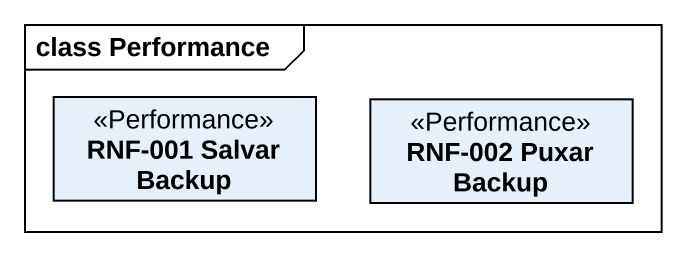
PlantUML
@startuml
mainframe class Performance
hide circle
hide empty members
class "RNF-001 Salvar Backup" as RNF_001_Salvar_Backup <<Performance>>
class "RNF-002 Puxar Backup" as RNF_002_Puxar_Backup <<Performance>>
@enduml
